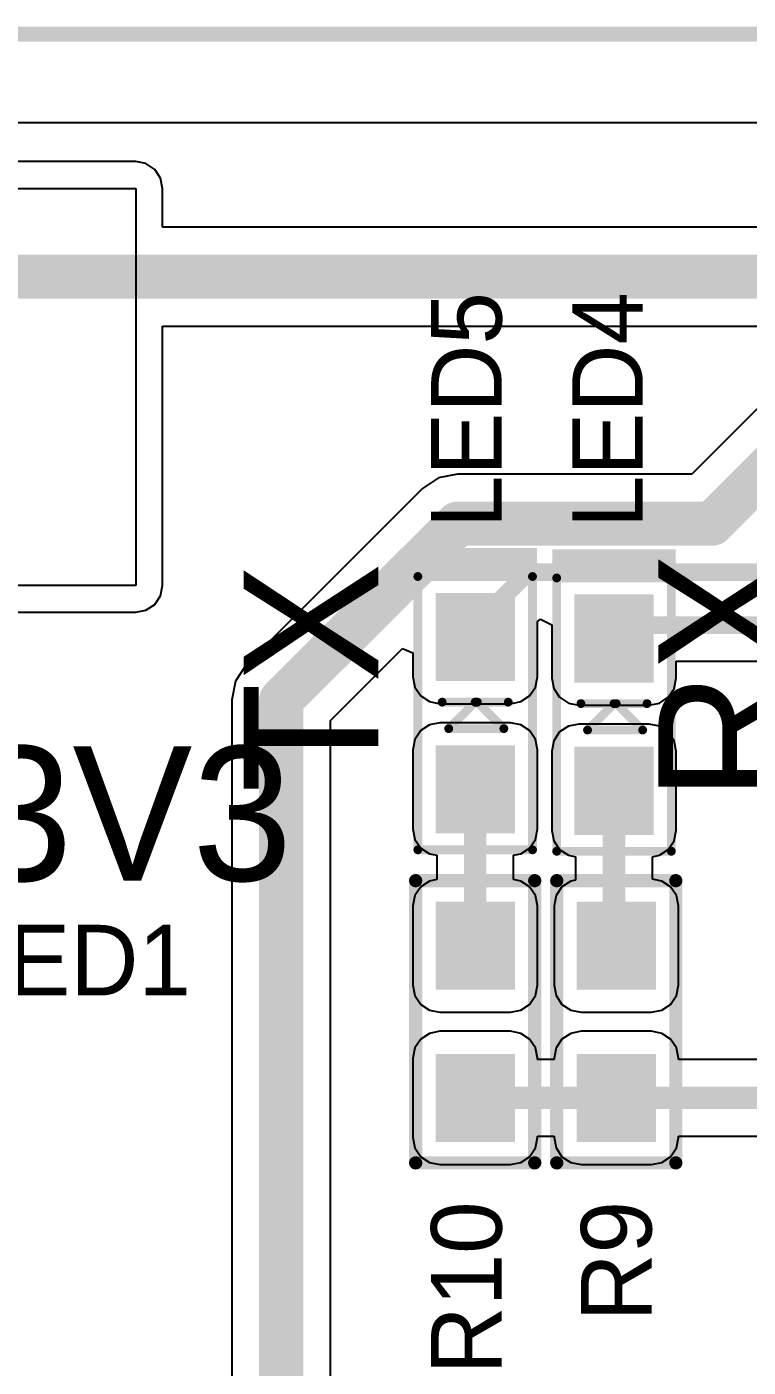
# Model space of a CAD drawing. Header units: millimetres. Extents: x 21 to 336, y 20 to 129.
# Drawn here: x 45.02 to 53.2, y 67.88 to 83.09 of the extents above; entities that cross this region are included whole.
import ezdxf

# ---------------------------------------------------------------- set-up
doc = ezdxf.new("R2010")
doc.units = ezdxf.units.MM
for name, color, linetype in [('BottomLayer', 5, 'Continuous'), ('KeepOutLayer', 6, 'Continuous'), ('TopLayer', 1, 'Continuous'), ('TopOverlay', 2, 'Continuous'), ('TopPaste', 8, 'Continuous'), ('TopSolder', 216, 'Continuous')]:
    doc.layers.add(name, color=color, linetype=linetype)

# ---------------------------------------------------------------- blocks, each defined once
blk = doc.blocks.new('SMD_LD0603_29')
at = {"layer": 'TopLayer'}
for points in [[(-1.314, -0.4), (-0.414, -0.4), (-1.314, 0.4), (-0.414, 0.4)], [(0.414, -0.4), (1.314, -0.4), (0.414, 0.4), (1.314, 0.4)]]:
    blk.add_solid(points, dxfattribs=at)
at = {"layer": 'TopOverlay', "const_width": 0.1}
for points in [[(-1.55, -0.65), (-1.55, 0.65)], [(1.55, 0.65), (-1.55, 0.65)], [(1.55, -0.65), (1.55, 0.65)], [(-0.125, 0), (-0.125, 0.375)], [(-0.125, 0.025), (0.175, 0.325)], [(0.175, -0.3), (0.175, 0.325)], [(-0.125, 0), (-0.125, 0.025)], [(0.175, -0.3), (-0.125, 0)], [(-0.125, -0.375), (-0.125, 0)], [(1.55, -0.65), (-1.55, -0.65)]]:
    blk.add_lwpolyline(points, dxfattribs=at)
at = {"layer": 'TopOverlay', "const_width": 0.05}
for points in [[(-1.575, 0.65, 1), (-1.525, 0.65, 1)], [(-1.575, 0.65, 1), (-1.525, 0.65, 1)], [(1.525, 0.65, 1), (1.575, 0.65, 1)], [(1.525, 0.65, 1), (1.575, 0.65, 1)], [(-0.15, 0.375, 1), (-0.1, 0.375, 1)], [(0.15, 0.325, 1), (0.2, 0.325, 1)], [(0.15, 0.325, 1), (0.2, 0.325, 1)], [(-0.15, 0.025, 1), (-0.1, 0.025, 1)], [(-0.15, 0.025, 1), (-0.1, 0.025, 1)], [(-0.15, 0, 1), (-0.1, 0, 1)], [(-0.15, 0, 1), (-0.1, 0, 1)], [(-0.15, 0, 1), (-0.1, 0, 1)], [(-0.15, 0, 1), (-0.1, 0, 1)], [(0.15, -0.3, 1), (0.2, -0.3, 1)], [(0.15, -0.3, 1), (0.2, -0.3, 1)], [(-0.15, -0.375, 1), (-0.1, -0.375, 1)], [(-1.575, -0.65, 1), (-1.525, -0.65, 1)], [(-1.575, -0.65, 1), (-1.525, -0.65, 1)], [(1.525, -0.65, 1), (1.575, -0.65, 1)], [(1.525, -0.65, 1), (1.575, -0.65, 1)]]:
    blk.add_lwpolyline(points, format="xyb", close=True, dxfattribs=at)
at = {"layer": 'TopOverlay'}
blk.add_solid([(-1.875, -0.7), (-1.55, -0.7), (-1.875, 0.7), (-1.55, 0.7)], dxfattribs=at)
at = {"layer": 'TopPaste'}
for points in [[(-1.314, -0.4), (-0.414, -0.4), (-1.314, 0.4), (-0.414, 0.4)], [(0.414, -0.4), (1.314, -0.4), (0.414, 0.4), (1.314, 0.4)]]:
    blk.add_solid(points, dxfattribs=at)
at = {"layer": 'TopSolder'}
for points in [[(-1.364, -0.45), (-0.364, -0.45), (-1.364, 0.45), (-0.364, 0.45)], [(0.364, -0.45), (1.364, -0.45), (0.364, 0.45), (1.364, 0.45)]]:
    blk.add_solid(points, dxfattribs=at)
blk = doc.blocks.new('SMD_LD0603_30')
at = {"layer": 'TopLayer'}
for points in [[(-1.314, -0.4), (-0.414, -0.4), (-1.314, 0.4), (-0.414, 0.4)], [(0.414, -0.4), (1.314, -0.4), (0.414, 0.4), (1.314, 0.4)]]:
    blk.add_solid(points, dxfattribs=at)
at = {"layer": 'TopOverlay', "const_width": 0.1}
for points in [[(-1.55, -0.65), (-1.55, 0.65)], [(1.55, 0.65), (-1.55, 0.65)], [(1.55, -0.65), (1.55, 0.65)], [(-0.125, 0), (-0.125, 0.375)], [(-0.125, 0.025), (0.175, 0.325)], [(0.175, -0.3), (0.175, 0.325)], [(-0.125, 0), (-0.125, 0.025)], [(0.175, -0.3), (-0.125, 0)], [(-0.125, -0.375), (-0.125, 0)], [(1.55, -0.65), (-1.55, -0.65)]]:
    blk.add_lwpolyline(points, dxfattribs=at)
at = {"layer": 'TopOverlay', "const_width": 0.05}
for points in [[(-1.575, 0.65, 1), (-1.525, 0.65, 1)], [(-1.575, 0.65, 1), (-1.525, 0.65, 1)], [(1.525, 0.65, 1), (1.575, 0.65, 1)], [(1.525, 0.65, 1), (1.575, 0.65, 1)], [(-0.15, 0.375, 1), (-0.1, 0.375, 1)], [(0.15, 0.325, 1), (0.2, 0.325, 1)], [(0.15, 0.325, 1), (0.2, 0.325, 1)], [(-0.15, 0.025, 1), (-0.1, 0.025, 1)], [(-0.15, 0.025, 1), (-0.1, 0.025, 1)], [(-0.15, 0, 1), (-0.1, 0, 1)], [(-0.15, 0, 1), (-0.1, 0, 1)], [(-0.15, 0, 1), (-0.1, 0, 1)], [(-0.15, 0, 1), (-0.1, 0, 1)], [(0.15, -0.3, 1), (0.2, -0.3, 1)], [(0.15, -0.3, 1), (0.2, -0.3, 1)], [(-0.15, -0.375, 1), (-0.1, -0.375, 1)], [(-1.575, -0.65, 1), (-1.525, -0.65, 1)], [(-1.575, -0.65, 1), (-1.525, -0.65, 1)], [(1.525, -0.65, 1), (1.575, -0.65, 1)], [(1.525, -0.65, 1), (1.575, -0.65, 1)]]:
    blk.add_lwpolyline(points, format="xyb", close=True, dxfattribs=at)
at = {"layer": 'TopOverlay'}
blk.add_solid([(-1.875, -0.7), (-1.55, -0.7), (-1.875, 0.7), (-1.55, 0.7)], dxfattribs=at)
at = {"layer": 'TopPaste'}
for points in [[(-1.314, -0.4), (-0.414, -0.4), (-1.314, 0.4), (-0.414, 0.4)], [(0.414, -0.4), (1.314, -0.4), (0.414, 0.4), (1.314, 0.4)]]:
    blk.add_solid(points, dxfattribs=at)
at = {"layer": 'TopSolder'}
for points in [[(-1.364, -0.45), (-0.364, -0.45), (-1.364, 0.45), (-0.364, 0.45)], [(0.364, -0.45), (1.364, -0.45), (0.364, 0.45), (1.364, 0.45)]]:
    blk.add_solid(points, dxfattribs=at)
blk = doc.blocks.new('SMD_RC0603_41')
at = {"layer": 'TopLayer'}
for points in [[(-1.314, -0.4), (-0.414, -0.4), (-1.314, 0.4), (-0.414, 0.4)], [(0.414, -0.4), (1.314, -0.4), (0.414, 0.4), (1.314, 0.4)]]:
    blk.add_solid(points, dxfattribs=at)
at = {"layer": 'TopOverlay', "const_width": 0.15}
for points in [[(1.6, 0.675), (-1.6, 0.675)], [(-1.6, -0.675), (-1.6, 0.675)], [(1.6, -0.675), (1.6, 0.675)], [(1.6, -0.675), (-1.6, -0.675)]]:
    blk.add_lwpolyline(points, dxfattribs=at)
at = {"layer": 'TopOverlay', "const_width": 0.075}
for points in [[(-1.638, 0.675, 1), (-1.563, 0.675, 1)], [(-1.638, 0.675, 1), (-1.563, 0.675, 1)], [(1.563, 0.675, 1), (1.638, 0.675, 1)], [(1.563, 0.675, 1), (1.638, 0.675, 1)], [(-1.638, -0.675, 1), (-1.563, -0.675, 1)], [(-1.638, -0.675, 1), (-1.563, -0.675, 1)], [(1.563, -0.675, 1), (1.638, -0.675, 1)], [(1.563, -0.675, 1), (1.638, -0.675, 1)]]:
    blk.add_lwpolyline(points, format="xyb", close=True, dxfattribs=at)
at = {"layer": 'TopPaste'}
for points in [[(-1.314, -0.4), (-0.414, -0.4), (-1.314, 0.4), (-0.414, 0.4)], [(0.414, -0.4), (1.314, -0.4), (0.414, 0.4), (1.314, 0.4)]]:
    blk.add_solid(points, dxfattribs=at)
at = {"layer": 'TopSolder'}
for points in [[(-1.364, -0.45), (-0.364, -0.45), (-1.364, 0.45), (-0.364, 0.45)], [(0.364, -0.45), (1.364, -0.45), (0.364, 0.45), (1.364, 0.45)]]:
    blk.add_solid(points, dxfattribs=at)
blk = doc.blocks.new('SMD_RC0603_42')
at = {"layer": 'TopLayer'}
for points in [[(-1.314, -0.4), (-0.414, -0.4), (-1.314, 0.4), (-0.414, 0.4)], [(0.414, -0.4), (1.314, -0.4), (0.414, 0.4), (1.314, 0.4)]]:
    blk.add_solid(points, dxfattribs=at)
at = {"layer": 'TopOverlay', "const_width": 0.15}
for points in [[(1.6, 0.675), (-1.6, 0.675)], [(-1.6, -0.675), (-1.6, 0.675)], [(1.6, -0.675), (1.6, 0.675)], [(1.6, -0.675), (-1.6, -0.675)]]:
    blk.add_lwpolyline(points, dxfattribs=at)
at = {"layer": 'TopOverlay', "const_width": 0.075}
for points in [[(-1.638, 0.675, 1), (-1.563, 0.675, 1)], [(-1.638, 0.675, 1), (-1.563, 0.675, 1)], [(1.563, 0.675, 1), (1.638, 0.675, 1)], [(1.563, 0.675, 1), (1.638, 0.675, 1)], [(-1.638, -0.675, 1), (-1.563, -0.675, 1)], [(-1.638, -0.675, 1), (-1.563, -0.675, 1)], [(1.563, -0.675, 1), (1.638, -0.675, 1)], [(1.563, -0.675, 1), (1.638, -0.675, 1)]]:
    blk.add_lwpolyline(points, format="xyb", close=True, dxfattribs=at)
at = {"layer": 'TopPaste'}
for points in [[(-1.314, -0.4), (-0.414, -0.4), (-1.314, 0.4), (-0.414, 0.4)], [(0.414, -0.4), (1.314, -0.4), (0.414, 0.4), (1.314, 0.4)]]:
    blk.add_solid(points, dxfattribs=at)
at = {"layer": 'TopSolder'}
for points in [[(-1.364, -0.45), (-0.364, -0.45), (-1.364, 0.45), (-0.364, 0.45)], [(0.364, -0.45), (1.364, -0.45), (0.364, 0.45), (1.364, 0.45)]]:
    blk.add_solid(points, dxfattribs=at)

msp = doc.modelspace()

# ---------------------------------------------------------------- linework, layer by layer
at = {"layer": 'BottomLayer'}
msp.add_line((26, 82), (75, 82), dxfattribs=at)
at = {"layer": 'KeepOutLayer', "const_width": 0.17}
msp.add_lwpolyline([(25, 83), (76, 83)], dxfattribs=at)
at = {"layer": 'TopLayer'}
for p, q in [((26, 82), (75, 82)), ((46.25, 81.556), (34, 81.556)), ((46.367, 81.533), (46.25, 81.556)), ((46.466, 81.466), (46.367, 81.533)), ((46.533, 81.367), (46.466, 81.466)), ((46.556, 81.25), (46.533, 81.367)), ((34, 81.25), (46.25, 81.25)), ((46.25, 81.25), (46.25, 76.75)), ((46.556, 80.811), (46.556, 81.25)), ((54.268, 80.811), (46.556, 80.811)), ((46.556, 76.75), (46.556, 79.689)), ((46.556, 79.689), (54.068, 79.689)), ((54.116, 79.572), (52.555, 78.011)), ((49.9, 78.011), (49.685, 77.968)), ((52.555, 78.011), (49.9, 78.011)), ((49.503, 77.847), (47.503, 75.847)), ((49.685, 77.968), (49.503, 77.847)), ((46.25, 76.75), (39, 76.75)), ((46.466, 76.534), (46.533, 76.633)), ((46.533, 76.633), (46.556, 76.75)), ((46.367, 76.467), (46.466, 76.534)), ((42.948, 76.444), (46.25, 76.444)), ((46.25, 76.444), (46.367, 76.467)), ((50.806, 76.34), (50.841, 76.366)), ((50.806, 75.714), (50.806, 76.34)), ((50.841, 76.366), (50.968, 76.302)), ((50.968, 76.302), (50.968, 75.698)), ((48.461, 75.218), (49.277, 76.034)), ((49.277, 76.034), (49.394, 75.985)), ((49.394, 75.985), (49.394, 75.714)), ((52.38, 75.698), (52.38, 75.892)), ((52.38, 75.892), (55.296, 75.892)), ((47.503, 75.847), (47.382, 75.665)), ((49.394, 75.714), (49.417, 75.597)), ((50.783, 75.597), (50.806, 75.714)), ((47.382, 75.665), (47.339, 75.45)), ((49.417, 75.597), (49.484, 75.497)), ((50.716, 75.497), (50.783, 75.597)), ((50.968, 75.698), (50.991, 75.581)), ((50.991, 75.581), (51.058, 75.481)), ((52.29, 75.481), (52.357, 75.581)), ((52.357, 75.581), (52.38, 75.698)), ((47.339, 75.45), (47.339, 66.311)), ((49.484, 75.497), (49.583, 75.431)), ((49.583, 75.431), (49.7, 75.408)), ((49.7, 75.408), (50.5, 75.408)), ((50.5, 75.408), (50.617, 75.431)), ((50.617, 75.431), (50.716, 75.497)), ((51.058, 75.481), (51.157, 75.415)), ((51.157, 75.415), (51.274, 75.392)), ((52.074, 75.392), (52.191, 75.415)), ((52.191, 75.415), (52.29, 75.481)), ((51.274, 75.392), (52.074, 75.392)), ((48.461, 66.311), (48.461, 75.218)), ((49.484, 75.103), (49.417, 75.003)), ((49.583, 75.169), (49.484, 75.103)), ((49.7, 75.192), (49.583, 75.169)), ((50.5, 75.192), (49.7, 75.192)), ((50.617, 75.169), (50.5, 75.192)), ((50.716, 75.103), (50.617, 75.169)), ((50.783, 75.003), (50.716, 75.103)), ((51.157, 75.153), (51.058, 75.087)), ((51.274, 75.176), (51.157, 75.153)), ((52.074, 75.176), (51.274, 75.176)), ((52.191, 75.153), (52.074, 75.176)), ((52.29, 75.087), (52.191, 75.153)), ((49.417, 75.003), (49.394, 74.886)), ((50.806, 74.886), (50.783, 75.003)), ((50.991, 74.987), (50.968, 74.87)), ((51.058, 75.087), (50.991, 74.987)), ((52.357, 74.987), (52.29, 75.087)), ((52.38, 74.87), (52.357, 74.987)), ((49.394, 74.886), (49.394, 73.986)), ((50.806, 73.986), (50.806, 74.886)), ((50.968, 74.87), (50.968, 73.97)), ((52.38, 73.97), (52.38, 74.87)), ((49.394, 73.986), (49.417, 73.869)), ((50.783, 73.869), (50.806, 73.986)), ((50.968, 73.97), (50.991, 73.853)), ((52.357, 73.853), (52.38, 73.97)), ((49.417, 73.869), (49.484, 73.77)), ((49.484, 73.77), (49.583, 73.704)), ((50.617, 73.704), (50.716, 73.77)), ((50.716, 73.77), (50.783, 73.869)), ((50.991, 73.853), (51.058, 73.754)), ((51.058, 73.754), (51.157, 73.688)), ((52.191, 73.688), (52.29, 73.754)), ((52.29, 73.754), (52.357, 73.853)), ((49.583, 73.704), (49.665, 73.688)), ((49.665, 73.688), (49.665, 73.412)), ((50.535, 73.688), (50.617, 73.704)), ((50.535, 73.412), (50.535, 73.688)), ((51.157, 73.688), (51.239, 73.672)), ((51.239, 73.672), (51.239, 73.407)), ((52.109, 73.672), (52.191, 73.688)), ((52.109, 73.418), (52.109, 73.672)), ((49.484, 73.33), (49.417, 73.231)), ((49.583, 73.396), (49.484, 73.33)), ((49.665, 73.412), (49.583, 73.396)), ((50.617, 73.396), (50.535, 73.412)), ((50.716, 73.33), (50.617, 73.396)), ((50.783, 73.231), (50.716, 73.33)), ((51.084, 73.33), (51.017, 73.231)), ((51.183, 73.396), (51.084, 73.33)), ((51.239, 73.407), (51.183, 73.396)), ((52.217, 73.396), (52.109, 73.418)), ((52.316, 73.33), (52.217, 73.396)), ((52.383, 73.231), (52.316, 73.33)), ((49.417, 73.231), (49.394, 73.114)), ((50.806, 73.114), (50.783, 73.231)), ((51.017, 73.231), (50.994, 73.114)), ((52.406, 73.114), (52.383, 73.231)), ((49.394, 73.114), (49.394, 72.214)), ((50.806, 72.214), (50.806, 73.114)), ((50.994, 73.114), (50.994, 72.214)), ((52.406, 72.214), (52.406, 73.114)), ((49.394, 72.214), (49.417, 72.097)), ((50.783, 72.097), (50.806, 72.214)), ((50.994, 72.214), (51.017, 72.097)), ((52.383, 72.097), (52.406, 72.214)), ((49.417, 72.097), (49.484, 71.997)), ((50.716, 71.997), (50.783, 72.097)), ((51.017, 72.097), (51.084, 71.997)), ((52.316, 71.997), (52.383, 72.097)), ((49.484, 71.997), (49.583, 71.931)), ((49.583, 71.931), (49.7, 71.908)), ((50.5, 71.908), (50.617, 71.931)), ((50.617, 71.931), (50.716, 71.997)), ((51.084, 71.997), (51.183, 71.931)), ((51.183, 71.931), (51.3, 71.908)), ((52.1, 71.908), (52.217, 71.931)), ((52.217, 71.931), (52.316, 71.997)), ((49.7, 71.908), (50.5, 71.908)), ((51.3, 71.908), (52.1, 71.908)), ((49.583, 71.669), (49.484, 71.603)), ((49.7, 71.692), (49.583, 71.669)), ((50.5, 71.692), (49.7, 71.692)), ((50.617, 71.669), (50.5, 71.692)), ((50.716, 71.603), (50.617, 71.669)), ((51.183, 71.669), (51.084, 71.603)), ((51.3, 71.692), (51.183, 71.669)), ((52.1, 71.692), (51.3, 71.692)), ((52.217, 71.669), (52.1, 71.692)), ((52.316, 71.603), (52.217, 71.669)), ((49.417, 71.503), (49.394, 71.386)), ((49.484, 71.603), (49.417, 71.503)), ((50.783, 71.503), (50.716, 71.603)), ((50.806, 71.386), (50.783, 71.503)), ((51.017, 71.503), (50.994, 71.386)), ((51.084, 71.603), (51.017, 71.503)), ((52.383, 71.503), (52.316, 71.603)), ((52.406, 71.386), (52.383, 71.503)), ((49.394, 71.386), (49.394, 70.486)), ((50.806, 71.372), (50.806, 71.386)), ((50.994, 71.372), (50.806, 71.372)), ((50.994, 71.386), (50.994, 71.372)), ((52.406, 71.372), (52.406, 71.386)), ((61.263, 71.372), (52.406, 71.372)), ((49.394, 70.486), (49.417, 70.369)), ((50.783, 70.369), (50.806, 70.486)), ((50.806, 70.486), (50.806, 70.501)), ((50.806, 70.501), (50.994, 70.501)), ((50.994, 70.501), (50.994, 70.486)), ((50.994, 70.486), (51.017, 70.369)), ((52.383, 70.369), (52.406, 70.486)), ((52.406, 70.486), (52.406, 70.501)), ((52.406, 70.501), (57.29, 70.501)), ((49.417, 70.369), (49.484, 70.27)), ((49.484, 70.27), (49.583, 70.204)), ((50.617, 70.204), (50.716, 70.27)), ((50.716, 70.27), (50.783, 70.369)), ((51.017, 70.369), (51.084, 70.27)), ((51.084, 70.27), (51.183, 70.204)), ((52.217, 70.204), (52.316, 70.27)), ((52.316, 70.27), (52.383, 70.369)), ((49.583, 70.204), (49.7, 70.181)), ((49.7, 70.181), (50.5, 70.181)), ((50.5, 70.181), (50.617, 70.204)), ((51.183, 70.204), (51.3, 70.181)), ((51.3, 70.181), (52.1, 70.181)), ((52.1, 70.181), (52.217, 70.204))]:
    msp.add_line(p, q, dxfattribs=at)
for points, const_width in [([(52.787, 77.45), (55.747, 80.41)], 0.5), ([(44, 80.25), (54.5, 80.25)], 0.5), ([(47.9, 75.45), (49.9, 77.45)], 0.5), ([(49.9, 77.45), (52.787, 77.45)], 0.5), ([(50.1, 76.298), (50.702, 76.9)], 0.2), ([(50.702, 76.9), (58.605, 76.9)], 0.2), ([(50.1, 76.164), (50.1, 76.298)], 0.2), ([(51.674, 76.148), (51.826, 76.3)], 0.2), ([(51.826, 76.3), (58.639, 76.3)], 0.2), ([(47.9, 65.75), (47.9, 75.45)], 0.5), ([(50.1, 72.664), (50.1, 74.436)], 0.254), ([(51.674, 72.69), (51.674, 74.42)], 0.254), ([(50.1, 70.936), (51.7, 70.936)], 0.254), ([(51.7, 70.936), (57.7, 70.936)], 0.254)]:
    msp.add_lwpolyline(points, dxfattribs=dict(at, const_width=const_width))
for points, const_width in [([(49.775, 77.45, 1), (50.025, 77.45, 1)], 0.25), ([(49.775, 77.45, 1), (50.025, 77.45, 1)], 0.25), ([(52.662, 77.45, 1), (52.912, 77.45, 1)], 0.25), ([(52.662, 77.45, 1), (52.912, 77.45, 1)], 0.25), ([(50.652, 76.9, 1), (50.752, 76.9, 1)], 0.1), ([(50.652, 76.9, 1), (50.752, 76.9, 1)], 0.1), ([(50.05, 76.298, 1), (50.15, 76.298, 1)], 0.1), ([(50.05, 76.298, 1), (50.15, 76.298, 1)], 0.1), ([(51.776, 76.3, 1), (51.876, 76.3, 1)], 0.1), ([(51.776, 76.3, 1), (51.876, 76.3, 1)], 0.1), ([(50.05, 76.164, 1), (50.15, 76.164, 1)], 0.1), ([(51.624, 76.148, 1), (51.724, 76.148, 1)], 0.1), ([(47.775, 75.45, 1), (48.025, 75.45, 1)], 0.25), ([(47.775, 75.45, 1), (48.025, 75.45, 1)], 0.25), ([(50.037, 74.436, 1), (50.164, 74.436, 1)], 0.127), ([(51.61, 74.42, 1), (51.737, 74.42, 1)], 0.127), ([(50.037, 72.664, 1), (50.164, 72.664, 1)], 0.127), ([(51.61, 72.69, 1), (51.737, 72.69, 1)], 0.127), ([(50.037, 70.936, 1), (50.164, 70.936, 1)], 0.127), ([(51.636, 70.936, 1), (51.763, 70.936, 1)], 0.127), ([(51.636, 70.936, 1), (51.763, 70.936, 1)], 0.127)]:
    msp.add_lwpolyline(points, format="xyb", close=True, dxfattribs=dict(at, const_width=const_width))

# ---------------------------------------------------------------- block references
at = {"rotation": 270}
for name, p in [('SMD_LD0603_30', (50.1, 75.3)), ('SMD_LD0603_29', (51.674, 75.284)), ('SMD_RC0603_42', (50.1, 71.8)), ('SMD_RC0603_41', (51.7, 71.8))]:
    msp.add_blockref(name, p, dxfattribs=at)

# ---------------------------------------------------------------- texts
at = {"layer": 'TopOverlay'}
for s, height, rotation, p in [('LED5', 0.8, 90, (50.4, 77.4)), ('LED4', 0.8, 90, (52, 77.4)), ('RX', 1.524, 90, (53.7, 74.3)), ('TX', 1.524, 90, (49, 74.4)), ('3V3', 1.524, 360, (44.4, 73.4)), ('R10', 0.8, 90, (50.4, 67.8)), ('R9', 0.8, 90, (52.1, 68.4))]:
    msp.add_text(s, height=height, rotation=rotation, dxfattribs=at).set_placement(p)
msp.add_text('LED1', height=0.8, dxfattribs=at).set_placement((44.2, 72.1))

doc.saveas('drawing.dxf')
